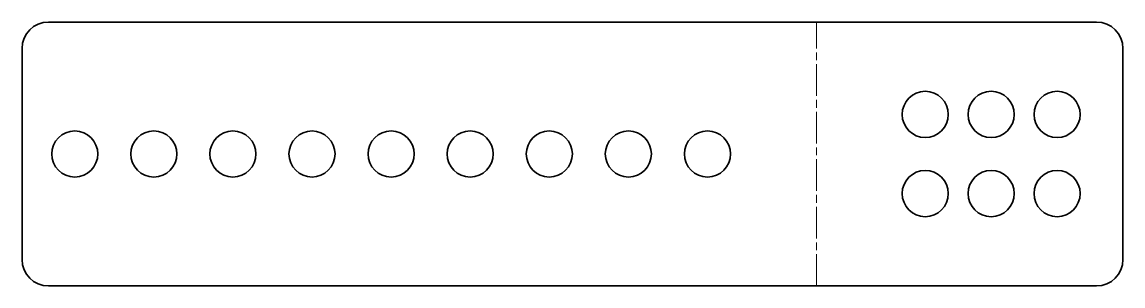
# Model space of a CAD drawing. Header units: inches. Extents: x 0 to 83.5, y 0 to 20.
import ezdxf

# ---------------------------------------------------------------- set-up
doc = ezdxf.new("R2010")
doc.units = ezdxf.units.IN
doc.header["$MEASUREMENT"] = 0
doc.linetypes.add('Chain', pattern=[13.68, 9.12, -1.14, 2.28, -1.14])
doc.layers.add('SIMUMAK Bend Centerline (ISO)', color=7, linetype='Chain', lineweight=9)
doc.layers.add('SIMUMAK Visible (ISO)', color=7, linetype='Continuous', lineweight=35)

# ---------------------------------------------------------------- blocks, each defined once
blk = doc.blocks.new('SLP-SMT-03-ESCUDSP01_Sheet_SLP-SMT-03-ESCUDSP01 (desplegada)')
at = {"layer": 'SIMUMAK Bend Centerline (ISO)', "ltscale": 0.263158}
blk.add_line((18.5, -10), (18.5, 10), dxfattribs=at)
at = {"layer": 'SIMUMAK Visible (ISO)'}
for p, q in [((-39.762, 10), (39.762, 10)), ((-41.762, -8), (-41.762, 8)), ((41.762, -8), (41.762, 8)), ((-39.762, -10), (39.762, -10))]:
    blk.add_line(p, q, dxfattribs=at)
for centre in [(26.762, 3), (31.762, 3), (36.762, 3), (-37.762, 0), (-31.762, 0), (-25.762, 0), (-19.762, 0), (-13.762, 0), (-7.762, 0), (-1.762, 0), (4.238, 0), (10.238, 0), (26.762, -3), (31.762, -3), (36.762, -3)]:
    blk.add_circle(centre, 1.75, dxfattribs=at)
at = {"layer": 'SIMUMAK Visible (ISO)', "extrusion": (0, 0, -1)}
for centre, start, end in [((39.762, 8), 0, 90), ((-39.762, 8), 90, 180), ((39.762, -8), 270, 0), ((-39.762, -8), 180, 270)]:
    blk.add_arc(centre, 2, start, end, dxfattribs=at)

msp = doc.modelspace()

# ---------------------------------------------------------------- block references
msp.add_blockref('SLP-SMT-03-ESCUDSP01_Sheet_SLP-SMT-03-ESCUDSP01 (desplegada)', (41.762, 10))

doc.saveas('drawing.dxf')
